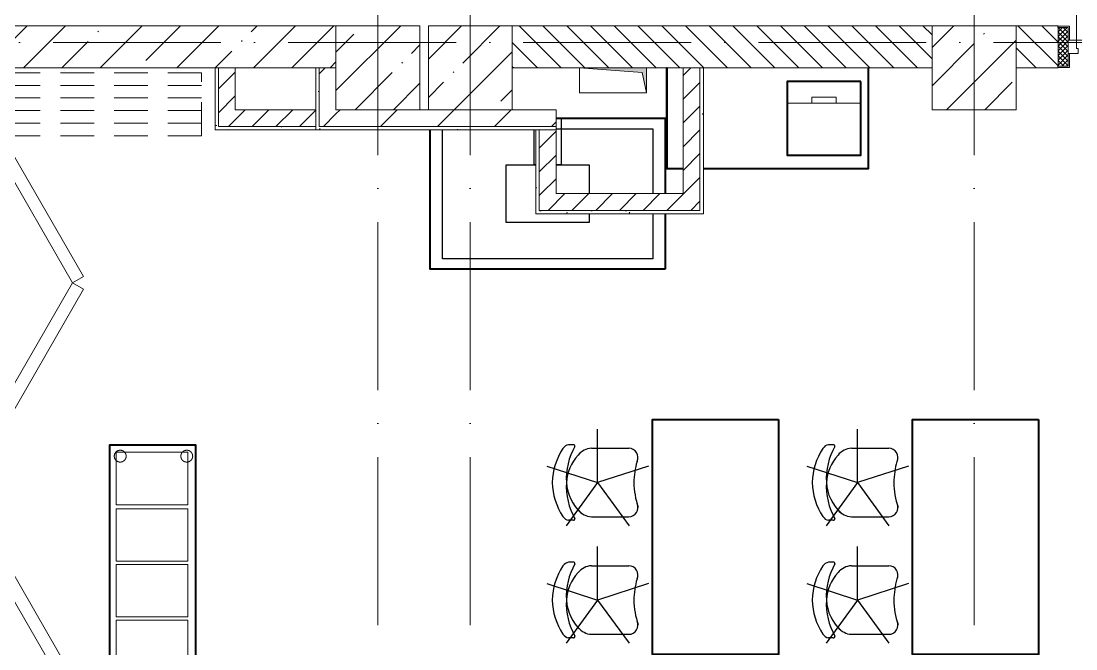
# Model space of a CAD drawing. Header units: millimetres. Extents: x -6467 to 105918, y -7090 to 92481.
# Drawn here: x 35925 to 42206, y 2369 to 6109 of the extents above; entities that cross this region are included whole.
import ezdxf

# ---------------------------------------------------------------- set-up
doc = ezdxf.new("R2010")
doc.units = ezdxf.units.MM
for name, pattern in [('200_ШТРИХ__ш1_п0_6_', [320, 200, -120]), ('50_200_ШТРИХ_1Т_ш5_п1_п1_', [1400, 1000, -200, 0, -200]), ('IMPORT-200_ШТРИХ__ш1_п0_6_ _4_', [128000, 80000, -48000]), ('IMPORT-ACAD_ISO02W100', [3000, 2400, -600])]:
    doc.linetypes.add(name, pattern=pattern)
for name, color, linetype, lineweight in [('A-DOOR', 7, 'Continuous', 9), ('A-DOOR-2', 7, 'Continuous', 5), ('A-DOOR-3', 7, '200_ШТРИХ__ш1_п0_6_', 5), ('A-DOOR-FRAM', 7, 'Continuous', 9), ('A-DOOR-FRAM-2', 7, 'Continuous', 5), ('A-WALL', 7, 'Continuous', 5), ('A-WALL-FNSH-1', 7, 'Continuous', 5), ('I-WALL', 7, 'Continuous', 5), ('S-COLS', 7, 'Continuous', 9), ('S-COLS-1', 7, 'Continuous', 5)]:
    doc.layers.add(name, color=color, linetype=linetype, lineweight=lineweight)
for name, color, linetype, lineweight, true_color in [('A-GENM-1', 7, 'Continuous', 9, 0xaaaaaa), ('I-WALL-1', 7, 'Continuous', 5, 0x787878), ('M-EQPM-1', 7, 'Continuous', 9, 0xaaaaaa), ('M-EQPM-2', 7, 'Continuous', 9, 0xe2e2e2), ('мебель 2 этаж-1', 7, 'Continuous', 40, 0xaaaaaa), ('Оси-3', 7, '50_200_ШТРИХ_1Т_ш5_п1_п1_', 9, 0xaaaaaa), ('ТХ_функционал-14', 7, 'IMPORT-ACAD_ISO02W100', 20, 0xaaaaaa), ('ТХ_функционал-15', 7, 'IMPORT-200_ШТРИХ__ш1_п0_6_ _4_', 30, 0xaaaaaa), ('ТХ_функционал-2', 7, 'Continuous', 40, 0xaaaaaa), ('ТХ_функционал-4', 7, 'Continuous', 20, 0xaaaaaa), ('ТХ_функционал-9', 7, 'Continuous', 30, 0xaaaaaa)]:
    doc.layers.add(name, color=color, linetype=linetype, lineweight=lineweight, true_color=true_color)
pattern_1 = [(0, (0, 0), (406.4, 101.6), [6.706, -298.094, 6.706, -298.094, -1625.6]), (0, (0, 0), (406.4, 101.6), [-609.6, 6.706, -602.894, 6.706, -298.094, -711.2]), (0, (0, 0), (406.4, 101.6), [-1524, 6.706, -196.494, 6.706, -501.294]), (120, (152.4, 50.8), (-291.18818, 301.15272), [6.706, -298.094, 6.706, -298.094, -1625.6]), (120, (152.4, 50.8), (-291.18818, 301.15272), [-609.6, 6.706, -602.894, 6.706, -298.094, -711.2]), (120, (152.4, 50.8), (-291.18818, 301.15272), [-1524, 6.706, -196.494, 6.706, -501.294]), (240, (203.2, 254), (-115.21182, -402.75272), [6.706, -298.094, 6.706, -298.094, -1625.6]), (240, (203.2, 254), (-115.21182, -402.75272), [-609.6, 6.706, -602.894, 6.706, -298.094, -711.2]), (240, (203.2, 254), (-115.21182, -402.75272), [-1524, 6.706, -196.494, 6.706, -501.294])]
pattern_2 = [(45, (0, 0), (-169.7056, 169.7056), [])]
pattern_3 = [(45, (0, 0), (-70.71068, 70.71068), [])]

# ---------------------------------------------------------------- blocks, each defined once
blk = doc.blocks.new('BSC_Колонна _Прямоугольная - 500х500-V81-АИ_План этажа Радиаторы_2')
at = {"layer": 'S-COLS-1'}
h = blk.add_hatch(dxfattribs=at)
h.set_pattern_fill('FP_109', color=256, style=0, pattern_type=2)
h.set_pattern_definition([(45, (-38050, -5831.04), (-228.0985, 228.0985), []), (45, (-37821.9, -5831.04), (-228.0985, 228.0985), [403.225, -80.645, 6.706, -73.939])])
h.paths.add_polyline_path([(-250, -250), (250, -250), (250, 250), (-250, 250)])
for p, q in [((250, 250), (-250, 250)), ((-250, 250), (-250, -250)), ((250, -250), (250, 250)), ((-250, -250), (250, -250))]:
    blk.add_line(p, q, dxfattribs=at)
blk = doc.blocks.new('BSC_Колонна _Прямоугольная - 500х500-V255-АИ_План этажа Радиаторы_2')
at = {"layer": 'S-COLS-1'}
h = blk.add_hatch(dxfattribs=at)
h.set_pattern_fill('FP_151', color=256, style=0, pattern_type=2)
h.set_pattern_definition([(45, (-38600, -5831.04), (-228.0985, 228.0985), []), (45, (-38371.9, -5831.04), (-228.0985, 228.0985), [403.225, -80.645, 6.706, -73.939])])
h.paths.add_polyline_path([(-250, -250), (250, -250), (250, 250), (-250, 250)])
for p, q in [((250, 250), (-250, 250)), ((-250, 250), (-250, -250)), ((250, -250), (250, 250)), ((-250, -250), (250, -250))]:
    blk.add_line(p, q, dxfattribs=at)
blk = doc.blocks.new('BSC_Колонна _Прямоугольная - 500х500-V334-АИ_План этажа Радиаторы_2')
at = {"layer": 'S-COLS-1'}
h = blk.add_hatch(dxfattribs=at)
h.set_pattern_fill('FP_229', color=256, style=0, pattern_type=2)
h.set_pattern_definition([(45, (-41600, -5831.04), (-228.0985, 228.0985), []), (45, (-41371.9, -5831.04), (-228.0985, 228.0985), [403.225, -80.645, 6.706, -73.939])])
h.paths.add_polyline_path([(-250, -250), (250, -250), (250, 250), (-250, 250)])
for p, q in [((250, 250), (-250, 250)), ((-250, 250), (-250, -250)), ((250, -250), (250, 250)), ((-250, -250), (250, -250))]:
    blk.add_line(p, q, dxfattribs=at)
blk = doc.blocks.new('DOR__перегородка__Прямоугольная - Вн_ДПГ_6900х3600h-29300788-АИ_План этажа Радиаторы_2')
at = {"layer": 'A-DOOR-3'}
for p, q in [((0, 0), (6900, 0)), ((6900, -1474.2), (6900, 0)), ((0, -75), (0, 0)), ((0, -75), (1744.5, -75)), ((1894.5, -75), (1906.7, -75)), ((2056.7, -75), (4243.8, -75)), ((4393.8, -75), (4405, -75)), ((4555, -75), (6743.2, -75)), ((6525.2, -200.9), (6525.2, -75)), ((6600.2, -157.6), (6600.2, -75)), ((6675.2, -114.3), (6675.2, -75)), ((6825.2, -1474.2), (6825.2, -114.3)), ((6893.2, -75), (6900, -75)), ((6750.2, -1474.2), (6750.2, -157.6)), ((6600.2, -1474.2), (6600.2, -244.2)), ((6675.2, -1474.2), (6675.2, -200.9)), ((6525.2, -1474.2), (6525.2, -287.5)), ((6525.2, -1474.2), (6900, -1474.2))]:
    blk.add_line(p, q, dxfattribs=at)
at = {"layer": 'A-DOOR-FRAM'}
for p, q in [((1862.7, -6.7), (650.4, -706.9)), ((1900.3, -71.7), (1862.7, -6.7)), ((1938.4, -6.7), (1900.9, -71.7)), ((3150.8, -706.9), (1938.4, -6.7)), ((4362.1, -6.7), (3149.7, -706.9)), ((4399.6, -71.7), (4362.1, -6.7)), ((4436.7, -6.7), (4399.2, -71.7)), ((5649.1, -706.9), (4436.7, -6.7)), ((6861.4, -6.7), (5649.1, -706.9)), ((6898.9, -71.7), (6861.4, -6.7)), ((687.9, -771.8), (1900.3, -71.7)), ((1900.9, -71.7), (3113.3, -771.8)), ((3187.3, -771.8), (4399.6, -71.7)), ((4399.2, -71.7), (5611.6, -771.8)), ((5686.6, -771.8), (6898.9, -71.7)), ((650.4, -706.9), (687.9, -771.8)), ((3113.3, -771.8), (3150.8, -706.9)), ((3149.7, -706.9), (3187.3, -771.8)), ((5611.6, -771.8), (5649.1, -706.9)), ((5649.1, -706.9), (5686.6, -771.8))]:
    blk.add_line(p, q, dxfattribs=at)
blk = doc.blocks.new('Канал вертикальный прямоугольный - Шахта - значок проема-24087328-АИ_План этажа Радиаторы_2')
at = {"layer": 'M-EQPM-2'}
blk.add_hatch(color=256, dxfattribs=at).paths.add_polyline_path([(75, 200), (-75, 200), (-75, -200), (-47.5, 172.5)])
at = {"layer": 'M-EQPM-1'}
for p, q in [((-75, -200), (-75, 200)), ((-75, 200), (75, 200)), ((-47.5, 172.5), (75, 200)), ((75, 200), (75, -200)), ((-47.5, 172.5), (-75, -200)), ((75, -200), (-75, -200))]:
    blk.add_line(p, q, dxfattribs=at)
blk = doc.blocks.new('110_Дверь_СКБ_2Ст_Наружная1 - СОШ_Д-07_1760_1440_х2400мм_Все учебные помещения_ читальные залы_EIW30-25551088-АИ_План этажа Радиаторы_2')
at = {"layer": 'A-DOOR-2'}
h = blk.add_hatch(dxfattribs=at)
h.set_pattern_fill('FP_120', color=256, style=0, pattern_type=2)
h.set_pattern_definition([(135, (1456.41, 189.685), (-14.14214, -14.14214), []), (225, (1456.41, 189.685), (14.14214, -14.14214), [])])
h.paths.add_polyline_path([(899.5, -115), (899.5, 115), (839.5, 115), (839.5, -115)])
at = {"layer": 'A-DOOR-FRAM-2'}
h = blk.add_hatch(dxfattribs=at)
h.set_pattern_fill('FP_121', color=256, style=0, pattern_type=2)
h.set_pattern_definition([(45, (-666.384, 189.685), (-14.1421, 14.1421), []), (135, (-666.384, 189.685), (-14.1421, -14.1421), [])])
h.paths.add_polyline_path([(-800.5, -115), (-800.5, 115), (-860.5, 115), (-860.5, -115)])
at = {"layer": 'A-DOOR'}
for p, q in [((-750.5, 990), (-750.5, 40)), ((-700.5, 990), (-750.5, 990)), ((-700.5, 40), (-700.5, 990)), ((789.5, 630), (739.5, 630)), ((739.5, 630), (739.5, 40)), ((789.5, 40), (789.5, 630)), ((-750.5, 40), (-700.5, 40)), ((739.5, 40), (789.5, 40))]:
    blk.add_line(p, q, dxfattribs=at)
at = {"layer": 'A-DOOR-2'}
for p, q in [((-792.5, 123), (-862.5, 123)), ((-862.5, 123), (-862.5, 115)), ((-862.5, 115), (-800.5, 115)), ((-800.5, 115), (-800.5, 40)), ((-792.5, 40), (-792.5, 123)), ((901.5, 123), (831.5, 123)), ((831.5, 123), (831.5, 40)), ((839.5, 40), (839.5, 115)), ((839.5, 115), (901.5, 115)), ((901.5, 115), (901.5, 123)), ((-800.5, 40), (-792.5, 40)), ((831.5, 40), (839.5, 40)), ((-792.5, -40), (-800.5, -40)), ((-800.5, -40), (-800.5, -115)), ((-792.5, -123), (-792.5, -40)), ((839.5, -40), (831.5, -40)), ((831.5, -40), (831.5, -123)), ((839.5, -115), (839.5, -40)), ((-862.5, -115), (-862.5, -123)), ((-800.5, -115), (-862.5, -115)), ((-862.5, -123), (-792.5, -123)), ((831.5, -123), (901.5, -123)), ((901.5, -115), (839.5, -115)), ((901.5, -123), (901.5, -115))]:
    blk.add_line(p, q, dxfattribs=at)
for centre, radius, start, end in [((-750.5, 40), 950, 0, 90), ((789.5, 40), 590, 90, 180)]:
    blk.add_arc(centre, radius, start, end, dxfattribs=at)
at = {"layer": 'A-DOOR-FRAM'}
for p, q in [((-800.5, 115), (-860.5, 115)), ((-860.5, 115), (-860.5, -115)), ((-800.5, -115), (-800.5, 115)), ((899.5, 115), (839.5, 115)), ((839.5, 115), (839.5, -115)), ((899.5, -115), (899.5, 115)), ((-750.5, 40), (-800.5, 40)), ((-800.5, 40), (-800.5, -40)), ((-750.5, -10), (-750.5, 40)), ((789.5, 40), (789.5, -10)), ((839.5, 40), (789.5, 40)), ((839.5, -40), (839.5, 40)), ((-800.5, -40), (-740.5, -40)), ((-740.5, -10), (-750.5, -10)), ((-740.5, -40), (-740.5, -10)), ((789.5, -10), (779.5, -10)), ((779.5, -10), (779.5, -40)), ((779.5, -40), (839.5, -40)), ((-860.5, -115), (-800.5, -115)), ((839.5, -115), (899.5, -115))]:
    blk.add_line(p, q, dxfattribs=at)
blk = doc.blocks.new('АР_Перемычка1 - АР_Перемычка-25551152-АИ_План этажа Радиаторы_2')
at = {"layer": 'A-GENM-1'}
blk.add_line((-250, -125), (-242, -125), dxfattribs=at)
blk = doc.blocks.new('мебель 2 этаж-28800768-АИ_План этажа Радиаторы_2')
at = {"layer": 'ТХ_функционал-14'}
for centre in [(38778.7, 5232.1), (39174.9, 5232.1)]:
    blk.add_circle(centre, 35.3, dxfattribs=at)
at = {"layer": 'ТХ_функционал-15'}
for p, q in [((41621.4, 5075), (41808.4, 4817.6)), ((43169.4, 5075), (43356.4, 4817.6)), ((41621.4, 4375), (41808.4, 4117.6)), ((43169.4, 4375), (43356.4, 4117.6))]:
    blk.add_line(p, q, dxfattribs=at)
at = {"layer": 'ТХ_функционал-15', "flags": 128}
for points in [[(41318.8, 5173.4), (41621.4, 5075), (41621.4, 5393.2)], [(42866.8, 5173.4), (43169.4, 5075), (43169.4, 5393.2)], [(41924, 5173.4), (41621.4, 5075), (41434.4, 4817.6)], [(43472, 5173.4), (43169.4, 5075), (42982.4, 4817.6)], [(41318.8, 4473.4), (41621.4, 4375), (41621.4, 4693.2)], [(42866.8, 4473.4), (43169.4, 4375), (43169.4, 4693.2)], [(41924, 4473.4), (41621.4, 4375), (41434.4, 4117.6)], [(43472, 4473.4), (43169.4, 4375), (42982.4, 4117.6)]]:
    blk.add_lwpolyline(points, dxfattribs=at)
at = {"layer": 'ТХ_функционал-2'}
blk.add_line((42023.4, 6676.3), (42023.4, 6345.5), dxfattribs=at)
at = {"layer": 'ТХ_функционал-2', "flags": 128}
for points in [[(42033.5, 6946.3), (42033.5, 7546.3), (42033.5, 6946.3), (42131, 6946.3)], [(42251, 6946.3), (43233.5, 6946.3), (43233.5, 7546.3)], [(41374.3, 7245.5), (42023.4, 7245.5), (42023.4, 6796.3)], [(42023.4, 6345.5), (40623.4, 6345.5), (40623.4, 7176.3)]]:
    blk.add_lwpolyline(points, dxfattribs=at)
for points in [[(43189.7, 7464.7), (42749.7, 7464.7), (42749.7, 7024.7), (43189.7, 7024.7)], [(42698.4, 5449.8), (42698.4, 4049.8), (41948.4, 4049.8), (41948.4, 5449.8)], [(44246.4, 5449.8), (44246.4, 4049.8), (43496.4, 4049.8), (43496.4, 5449.8)], [(39226.8, 3559.6), (38716.8, 3559.6), (38716.8, 5299.6), (39226.8, 5299.6)]]:
    blk.add_lwpolyline(points, close=True, dxfattribs=at)
at = {"layer": 'ТХ_функционал-4'}
blk.add_line((43189.7, 7335.8), (42749.7, 7335.8), dxfattribs=at)
at = {"layer": 'ТХ_функционал-4', "flags": 128}
for points in [[(43042, 7335.8), (42897.4, 7335.8), (42897.4, 7371.3), (43042, 7371.3)], [(39182, 4943.1), (38755, 4943.1), (38755, 5255.1), (39182, 5255.1)], [(39182, 4606.6), (38755, 4606.6), (38755, 4918.6), (39182, 4918.6)], [(39182, 4274.4), (38755, 4274.4), (38755, 4586.4), (39182, 4586.4)], [(39182, 3942.2), (38755, 3942.2), (38755, 4254.2), (39182, 4254.2)]]:
    blk.add_lwpolyline(points, close=True, dxfattribs=at)
at = {"layer": 'ТХ_функционал-9'}
for p, q in [((41403.6, 6967.5), (41374.3, 6967.5)), ((41570.4, 6676.3), (41570.4, 6623.4)), ((41951, 6676.3), (41951, 6407.5)), ((41477, 5300), (41448.7, 5300)), ((41585.1, 5279.2), (41807.3, 5279.2)), ((43025, 5300), (42996.7, 5300)), ((43133.1, 5279.2), (43355.3, 5279.2)), ((41477, 4850), (41448.7, 4850)), ((41585.1, 4870.9), (41807.3, 4870.9)), ((43025, 4850), (42996.7, 4850)), ((43133.1, 4870.9), (43355.3, 4870.9)), ((41477, 4600), (41448.7, 4600)), ((43025, 4600), (42996.7, 4600)), ((41585.1, 4579.2), (41807.3, 4579.2)), ((43133.1, 4579.2), (43355.3, 4579.2)), ((41477, 4150), (41448.7, 4150)), ((41585.1, 4170.9), (41807.3, 4170.9)), ((43025, 4150), (42996.7, 4150)), ((43133.1, 4170.9), (43355.3, 4170.9))]:
    blk.add_line(p, q, dxfattribs=at)
at = {"layer": 'ТХ_функционал-9', "flags": 128}
for points in [[(41374.3, 7245.5), (41403.6, 7245.5), (41403.6, 6967.5)], [(41951, 6407.5), (40698.8, 6407.5), (40698.8, 7176.3)], [(41254.3, 6967.5), (41243.1, 6967.5), (41243.1, 7176.3)], [(41374.3, 7183), (41951, 7183), (41951, 6796.3)], [(41570.4, 6623.4), (41076.4, 6623.4), (41076.4, 6967.5), (41254.3, 6967.5)], [(41374.3, 6967.5), (41570.4, 6967.5), (41570.4, 6796.3)]]:
    blk.add_lwpolyline(points, dxfattribs=at)
at = {"layer": 'ТХ_функционал-9'}
for centre, radius, start, end in [((41726.7, 5068.3), 375.4, 146.0509, 178.97583), ((41454.5, 5254.8), 45.6, 97.33168, 149.43458), ((41824.9, 5096.5), 389.8, 150.17099, 183.15045), ((41478.6, 5291.9), 8.29, 349.39861, 100.77722), ((41589.8, 5171.4), 107.9, 92.48015, 141.74736), ((41807.4, 5224.8), 54.5, 333.63504, 90.09873), ((43274.7, 5068.3), 375.4, 146.0509, 178.97583), ((43002.5, 5254.8), 45.6, 97.33168, 149.43458), ((43372.9, 5096.5), 389.8, 150.17099, 183.15045), ((43026.6, 5291.9), 8.29, 349.39861, 100.77722), ((43137.8, 5171.4), 107.9, 92.48015, 141.74736), ((43355.4, 5224.8), 54.5, 333.63504, 90.09873), ((41696.2, 5060.6), 260.9, 137.10108, 176.83445), ((43244.2, 5060.6), 260.9, 137.10108, 176.83445), ((42297.6, 5070.5), 460.2, 163.58161, 179.43262), ((43845.6, 5070.5), 460.2, 163.58161, 179.43262), ((41726.7, 5081.8), 375.4, 181.02417, 213.9491), ((41824.9, 5053.6), 389.8, 176.84955, 209.82901), ((41698.1, 5089.9), 262.9, 183.25042, 228.19793), ((42297.6, 5079.6), 460.2, 180.56738, 199.14119), ((43274.7, 5081.8), 375.4, 181.02417, 213.9491), ((43372.9, 5053.6), 389.8, 176.84955, 209.82901), ((43246.1, 5089.9), 262.9, 183.25042, 228.19793), ((43845.6, 5079.6), 460.2, 180.56738, 199.14119), ((41589.8, 4978.7), 107.9, 218.25264, 267.51985), ((41807.4, 4925.3), 54.5, 269.90127, 26.36496), ((43137.8, 4978.7), 107.9, 218.25264, 267.51985), ((43355.4, 4925.3), 54.5, 269.90127, 26.36496), ((41454.5, 4895.3), 45.6, 210.56542, 262.66832), ((41478.6, 4858.2), 8.29, 259.22278, 10.60139), ((43002.5, 4895.3), 45.6, 210.56542, 262.66832), ((43026.6, 4858.2), 8.29, 259.22278, 10.60139), ((41454.5, 4554.8), 45.6, 97.33168, 149.43458), ((41824.9, 4396.5), 389.8, 150.17099, 183.15045), ((41478.6, 4591.9), 8.29, 349.39861, 100.77722), ((43002.5, 4554.8), 45.6, 97.33168, 149.43458), ((43372.9, 4396.5), 389.8, 150.17099, 183.15045), ((43026.6, 4591.9), 8.29, 349.39861, 100.77722), ((41726.7, 4368.3), 375.4, 146.0509, 178.97583), ((41696.2, 4360.6), 260.9, 137.10108, 176.83445), ((41589.8, 4471.4), 107.9, 92.48015, 141.74736), ((41807.4, 4524.8), 54.5, 333.63504, 90.09873), ((43274.7, 4368.3), 375.4, 146.0509, 178.97583), ((43244.2, 4360.6), 260.9, 137.10108, 176.83445), ((43137.8, 4471.4), 107.9, 92.48015, 141.74736), ((43355.4, 4524.8), 54.5, 333.63504, 90.09873), ((42297.6, 4370.5), 460.2, 163.58161, 179.43262), ((43845.6, 4370.5), 460.2, 163.58161, 179.43262), ((41726.7, 4381.8), 375.4, 181.02417, 213.9491), ((41824.9, 4353.6), 389.8, 176.84955, 209.82901), ((41698.1, 4389.9), 262.9, 183.25042, 228.19793), ((42297.6, 4379.6), 460.2, 180.56738, 199.14119), ((43274.7, 4381.8), 375.4, 181.02417, 213.9491), ((43372.9, 4353.6), 389.8, 176.84955, 209.82901), ((43246.1, 4389.9), 262.9, 183.25042, 228.19793), ((43845.6, 4379.6), 460.2, 180.56738, 199.14119), ((41589.8, 4278.7), 107.9, 218.25264, 267.51985), ((41807.4, 4225.3), 54.5, 269.90127, 26.36496), ((43137.8, 4278.7), 107.9, 218.25264, 267.51985), ((43355.4, 4225.3), 54.5, 269.90127, 26.36496), ((41454.5, 4195.3), 45.6, 210.56542, 262.66832), ((41478.6, 4158.2), 8.29, 259.22278, 10.60139), ((43002.5, 4195.3), 45.6, 210.56542, 262.66832), ((43026.6, 4158.2), 8.29, 259.22278, 10.60139)]:
    blk.add_arc(centre, radius, start, end, dxfattribs=at)

msp = doc.modelspace()

# ---------------------------------------------------------------- hatches: boundary and pattern name
at = {"layer": 'A-WALL'}
h = msp.add_hatch(dxfattribs=at)
h.set_pattern_fill('FP_1', color=256, style=0, pattern_type=2)
h.set_pattern_definition([(45, (0, 0), (-228.0985, 228.0985), []), (45, (228.1, 0), (-228.0985, 228.0985), [403.225, -80.645, 6.706, -73.939])])
h.paths.add_polyline_path([(37680, 5831), (37800, 5831), (37800, 6081), (35300, 6081), (35300, 5831), (36048.4, 5831)])
at = {"layer": 'I-WALL'}
h = msp.add_hatch(dxfattribs=at)
h.set_pattern_fill('FP_2', color=256, style=0, pattern_type=2)
h.set_pattern_definition([(135, (0, 0), (-70.71068, -70.71068), [])])
h.paths.add_polyline_path([(43862, 5831), (44350, 5831), (44350, 6081), (43862, 6079), (43860, 5831)])
h.paths.add_polyline_path([(41350, 5831), (41350, 6081), (38850, 6081), (38850, 5831), (39650, 5831)])
h.paths.add_polyline_path([(42100, 5831), (42098, 6081), (41850, 6079), (41850, 5831), (42098, 5831)])
h = msp.add_hatch(dxfattribs=at)
h.set_pattern_fill('FP_4', color=256, style=0, pattern_type=2)
h.set_pattern_definition(pattern_3)
h.paths.add_polyline_path([(37200, 5481), (37200, 5831), (37100, 5831), (37100, 5481)])
h = msp.add_hatch(dxfattribs=at)
h.set_pattern_fill('FP_5', color=256, style=0, pattern_type=2)
h.set_pattern_definition(pattern_2)
h.paths.add_polyline_path([(37700, 5481), (37800, 5481), (37800, 5831), (37700, 5831)])
h = msp.add_hatch(dxfattribs=at)
h.set_pattern_fill('FP_4', color=256, style=0, pattern_type=2)
h.set_pattern_definition(pattern_3)
h.paths.add_polyline_path([(39967.5, 5081), (39967.5, 5831), (39867.5, 5831), (39867.5, 5081)])
h = msp.add_hatch(dxfattribs=at)
h.set_pattern_fill('FP_4', color=256, style=0, pattern_type=2)
h.set_pattern_definition(pattern_3)
h.paths.add_polyline_path([(37680, 5481), (37680, 5581), (37200, 5581), (37200, 5481)])
h = msp.add_hatch(dxfattribs=at)
h.set_pattern_fill('FP_5', color=256, style=0, pattern_type=2)
h.set_pattern_definition(pattern_2)
h.paths.add_polyline_path([(38850, 5481), (39110.8, 5481), (39110.8, 5581), (37800, 5581), (37800, 5481), (38350, 5481)])
h = msp.add_hatch(dxfattribs=at)
h.set_pattern_fill('FP_4', color=256, style=0, pattern_type=2)
h.set_pattern_definition(pattern_3)
h.paths.add_polyline_path([(39110.8, 5081), (39110.8, 5461), (39010.8, 5461), (39010.8, 5081)])
h = msp.add_hatch(dxfattribs=at)
h.set_pattern_fill('FP_4', color=256, style=0, pattern_type=2)
h.set_pattern_definition(pattern_3)
h.paths.add_polyline_path([(39010.8, 4981), (39967.5, 4981), (39967.5, 5081), (39010.8, 5081)])
at = {"layer": 'I-WALL-1'}
h = msp.add_hatch(dxfattribs=at)
h.set_pattern_fill('FP_3', color=256, style=0, pattern_type=2)
h.set_pattern_definition(pattern_1)
h.paths.add_polyline_path([(37100, 5461), (37100, 5831), (37080, 5831), (37080, 5461)])
h = msp.add_hatch(dxfattribs=at)
h.set_pattern_fill('FP_3', color=256, style=0, pattern_type=2)
h.set_pattern_definition(pattern_1)
h.paths.add_polyline_path([(37700, 5461), (37700, 5831), (37680, 5831), (37680, 5461)])
h = msp.add_hatch(dxfattribs=at)
h.set_pattern_fill('FP_3', color=256, style=0, pattern_type=2)
h.set_pattern_definition(pattern_1)
h.paths.add_polyline_path([(39987.5, 4981), (39987.5, 5831), (39967.5, 5831), (39967.5, 4981)])
h = msp.add_hatch(dxfattribs=at)
h.set_pattern_fill('FP_3', color=256, style=0, pattern_type=2)
h.set_pattern_definition(pattern_1)
h.paths.add_polyline_path([(37680, 5461), (37680, 5481), (37100, 5481), (37100, 5461), (37200, 5461)])
h = msp.add_hatch(dxfattribs=at)
h.set_pattern_fill('FP_3', color=256, style=0, pattern_type=2)
h.set_pattern_definition(pattern_1)
h.paths.add_polyline_path([(37709.4, 5461), (39110.8, 5461), (39110.8, 5481), (37700, 5481), (37700, 5461)])
h = msp.add_hatch(dxfattribs=at)
h.set_pattern_fill('FP_3', color=256, style=0, pattern_type=2)
h.set_pattern_definition(pattern_1)
h.paths.add_polyline_path([(39010.8, 4981), (39010.8, 5461), (38990.8, 5461), (38990.8, 4981)])
h = msp.add_hatch(dxfattribs=at)
h.set_pattern_fill('FP_3', color=256, style=0, pattern_type=2)
h.set_pattern_definition(pattern_1)
h.paths.add_polyline_path([(39987.5, 4961), (39987.5, 4981), (38990.8, 4981), (38990.8, 4961), (39370.4, 4961)])

# ---------------------------------------------------------------- linework, layer by layer
at = {"layer": 'A-WALL'}
for p, q in [((37800, 6081), (35300, 6081)), ((41350, 6081), (38850, 6081)), ((42100, 6081), (41850, 6081)), ((35300, 5831), (37800, 5831)), ((37100, 5481), (37100, 5831)), ((37700, 5831), (37700, 5481)), ((38850, 5831), (39250, 5831)), ((39650, 5831), (41350, 5831)), ((39967.5, 5831), (39967.5, 4981)), ((41850, 5831), (42100, 5831)), ((37680, 5481), (37100, 5481)), ((39110.8, 5481), (37700, 5481)), ((39010.8, 4981), (39010.8, 5461)), ((39967.5, 4981), (39010.8, 4981))]:
    msp.add_line(p, q, dxfattribs=at)
at = {"layer": 'A-WALL-FNSH-1'}
for p, q in [((37080, 5831), (37080, 5461)), ((37200, 5581), (37200, 5831)), ((37680, 5461), (37680, 5831)), ((39867.5, 5831), (39867.5, 5081)), ((39987.5, 4961), (39987.5, 5831)), ((37680, 5581), (37200, 5581)), ((38350, 5581), (38300, 5581)), ((39110.8, 5581), (38850, 5581)), ((39110.8, 5081), (39110.8, 5581)), ((39110.8, 5461), (37080, 5461)), ((38990.8, 5461), (38990.8, 4961)), ((39867.5, 5081), (39110.8, 5081)), ((38990.8, 4961), (39987.5, 4961))]:
    msp.add_line(p, q, dxfattribs=at)
at = {"layer": 'Оси-3'}
for p, q in [((38050, -5889.7), (38050, 11717)), ((38600, -5889.7), (38600, 11717)), ((41600, -5889.7), (41600, 11717)), ((90318.8, 5981), (-5267.3, 5981))]:
    msp.add_line(p, q, dxfattribs=at)

# ---------------------------------------------------------------- block references
at = {"layer": 'A-DOOR-2'}
msp.add_blockref('110_Дверь_СКБ_2Ст_Наружная1 - СОШ_Д-07_1760_1440_х2400мм_Все учебные помещения_ читальные залы_EIW30-25551088-АИ_План этажа Радиаторы_2', (42960.5, 5956), dxfattribs=at)
at = {"layer": 'A-DOOR-2', "rotation": 89.99999999999974}
msp.add_blockref('DOR__перегородка__Прямоугольная - Вн_ДПГ_6900х3600h-29300788-АИ_План этажа Радиаторы_2', (35525, -1099), dxfattribs=at)
at = {"layer": 'A-GENM-1'}
msp.add_blockref('АР_Перемычка1 - АР_Перемычка-25551152-АИ_План этажа Радиаторы_2', (42100, 5956), dxfattribs=at)
at = {"layer": 'M-EQPM-1', "rotation": 269.9999999999985}
msp.add_blockref('Канал вертикальный прямоугольный - Шахта - значок проема-24087328-АИ_План этажа Радиаторы_2', (39450, 5756), dxfattribs=at)
at = {"layer": 'S-COLS'}
for name, p in [('BSC_Колонна _Прямоугольная - 500х500-V81-АИ_План этажа Радиаторы_2', (38050, 5831)), ('BSC_Колонна _Прямоугольная - 500х500-V255-АИ_План этажа Радиаторы_2', (38600, 5831)), ('BSC_Колонна _Прямоугольная - 500х500-V334-АИ_План этажа Радиаторы_2', (41600, 5831))]:
    msp.add_blockref(name, p, dxfattribs=at)
at = {"layer": 'мебель 2 этаж-1'}
msp.add_blockref('мебель 2 этаж-28800768-АИ_План этажа Радиаторы_2', (-2263.5, -1715.2), dxfattribs=at)

doc.saveas('drawing.dxf')
